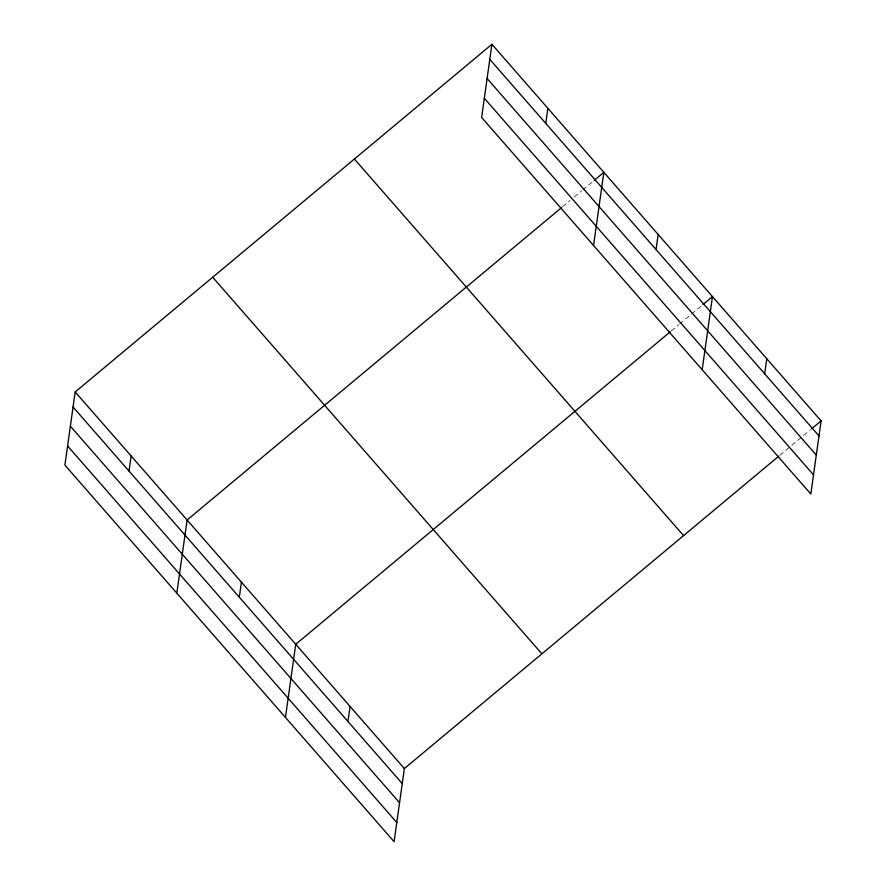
<?xml version="1.0" encoding="UTF-8"?>
<svg xmlns="http://www.w3.org/2000/svg" width="886" height="886" viewBox="0 0 886 886"><rect width="100%" height="100%" fill="white"/><g stroke="black" fill="none" stroke-linecap="round" stroke-linejoin="round"><path stroke-width="0.66" stroke-dasharray="4.43 3.32" d="M562.577 206.759L569.975 200.579M574.217 197.046L581.615 190.867M582.678 189.992L593.255 181.165M671.211 331.032L678.621 324.852M679.673 323.966L701.889 305.437M779.846 455.304L810.524 429.71"/><path stroke-width="1.33" d="M491.907 44.3L481.63 117.439L810.823 494.023L821.1 420.883L491.907 44.3L75.177 391.977L64.9 465.117L394.093 841.7L404.37 768.561L778.783 456.179M129.024 471.042L131.139 456.002M176.823 593.155L187.101 520.016L561.514 207.645M239.309 597.197L241.424 582.157M285.458 717.427L295.736 644.288L670.148 331.907M347.943 721.47L350.059 706.43M545.754 123.364L547.869 108.313M593.554 245.477L603.831 172.338L594.307 180.279M656.039 249.52L658.154 234.469M702.188 369.75L712.466 296.611L702.941 304.551M764.673 373.781L766.789 358.741M811.576 428.824L821.1 420.883M489.792 59.34L818.985 435.923M487.09 78.511L816.294 455.094M484.321 98.268L813.514 474.852M354.389 159.037L683.582 535.62M212.695 277.252L541.9 653.824M75.177 391.977L404.37 768.561M73.062 407.028L402.266 783.601M70.371 426.199L399.564 802.771M67.591 445.946L396.795 822.529"/></g></svg>
